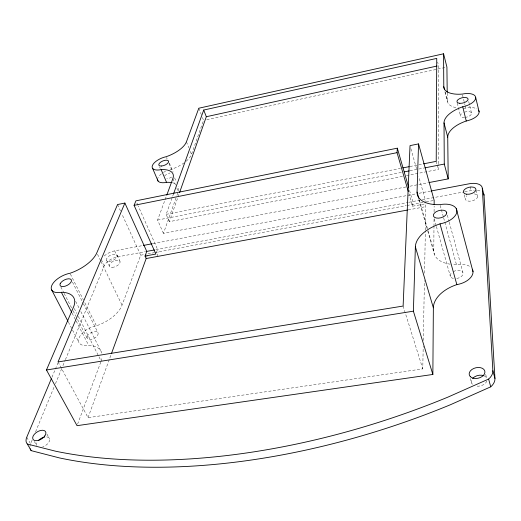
<?xml version="1.0" encoding="UTF-8"?>
<svg xmlns="http://www.w3.org/2000/svg" width="521" height="521" viewBox="0 0 521 521"><rect width="100%" height="100%" fill="white"/><g stroke="black" fill="none" stroke-linecap="round" stroke-linejoin="round"><path stroke-width="0.39" stroke-dasharray="2.6 1.95" d="M406.452 175.616L438.389 169.41L438.402 164.551M438.402 163.737L438.597 65.692L437.673 62.051M450.164 264.18A30.759 17.584 -13.9 0 1 433.791 250.829L433.973 227.241M433.98 226.427L434.032 219.107M434.091 211.786L434.13 206.095M425.045 203.118L425.123 199.217L418.78 176.691M58.033 361.952L88.056 417.653L422.778 368.888L423.202 346.172M423.306 340.493L424.426 280.467M424.563 273.16L425.351 230.979M425.364 230.171L425.8 206.642L425.025 203.9L412.567 206.218L408.972 193.799M412.567 206.218L412.736 201.536L408.939 188.387M157.016 256.534L158.664 251.858M402.459 176.391L169.305 221.666L179.302 193.324M156.372 252.711L157.557 249.377L138.221 205.984M405.931 186.974L163.444 233.388L176.684 196.085M176.951 195.323L178.032 192.275M186.179 161.217A22.696 10.003 -22.2 0 0 191.487 154.359L203.548 120.364L202.435 117.505M169.305 221.666L166.153 214.359L173.558 193.799M88.056 417.653L111.136 354.469M146.655 257.211L147.384 255.205M163.444 233.388L157.596 220.031L166.486 195.909M77.603 424.153L100.885 361.834M101.79 353.095A30.198 16.333 -28.6 0 0 88.694 345.397A15.285 8.108 -27.4 0 1 79.081 337.849A15.285 8.108 -27.4 0 1 96.424 325.788A28.114 14.51 -26.6 0 0 122.044 305.189L140.716 255.205L121.921 214.085M32.159 440.069L30.602 443.827L26.747 437.243M35.578 431.805L54.23 386.706M55.473 383.703L61.686 368.673M62.93 365.664L65.112 360.402M65.418 359.653L104.278 265.703A11.677 5.764 -25.2 0 1 117.492 256.886L145.496 251.636M51.937 377.308L55.089 369.812M55.402 369.063L57.922 363.072M206.72 119.674L446.119 67.268M166.153 214.359L400.369 168.387M409.929 166.512L422.674 164.011M157.596 220.031L401.952 172.327M409.936 170.771L424.309 167.964M409.923 186.212L428.269 182.702M104.22 255.98A11.716 5.724 -25.1 0 1 114.659 250.861L142.617 245.573M153.005 243.607L415.836 193.877M419.034 193.271L430.216 191.155M155.896 249.689L407.904 202.441M408.705 202.291L419.705 200.227M422.303 199.745L463.905 191.943M464.706 191.793L471.108 190.595A12.843 6.884 -13.8 0 1 474.344 190.224M140.716 255.205L146.284 254.17M147.873 253.87L154.04 252.718M154.809 252.574L406.224 205.619M407.025 205.469L422.993 202.487M426.191 201.894L433.374 200.552M408.203 209.911L425.8 206.642M470.346 378.52L471.661 383.13L472.488 384.329M34.321 441.456L36.626 445.416A7.327 4.168 -31.8 0 1 37.603 441.587M46.923 434.091L49.567 438.721M68.414 322.147L72.165 329.363M72.543 330.086L78.925 342.362M72.08 313.108L75.773 320.285M76.144 321.001L88.694 345.397M60.82 286.895L63.79 292.678M64.161 293.401L71.579 307.859M73.064 310.75L76.033 316.534M77.518 319.425L87.163 338.22M74.249 308.484L76.834 313.525M78.306 316.41L101.165 361.073A30.198 16.333 -28.6 0 0 102.142 356.859M75.669 301.399L79.361 308.647M80.833 311.551L101.126 351.434M72.452 282.076L83.054 303.072M83.419 303.795L98.033 332.75M70.335 273.987L83.38 299.888M84.832 302.766L96.424 325.788M101.38 259.679L104.278 265.703M97.505 254.281L100.664 260.826M101.009 261.555L122.044 305.189M106.597 260.298L109.488 266.342M114.659 250.861L117.492 256.886M117.114 255.134L119.96 261.19M117.557 204.538L120.572 211.148M136.906 203.04L137.889 205.248M159.608 166.85L160.24 168.342M172.874 178.579L175.59 185.046M176.795 187.918L178.306 191.513A23.94 11.071 -23.1 0 0 178.189 186.414M169.338 163.086L173.07 172.028M166.499 157.44L167.117 158.925M168.973 163.366L171.455 169.292A22.696 10.003 -22.2 0 0 183.861 163.021M174.6 177.837L176.398 182.129M186.427 141.816L188.81 147.717M190.295 151.409L191.487 154.359M198.814 108.218L201.321 114.646M403.117 306.048L422.778 368.888M419.262 199.836L427.852 229.969M428.067 230.738L433.791 250.829M418.786 199.569L427.559 230.308M427.78 231.083L434.475 254.593M410.906 148.726L416.807 169.696M434.201 218.657L436.175 225.697M436.39 226.479L450.385 276.553M440.225 205.424L443.43 217.094M443.638 217.876L456.435 264.577A16.633 9.853 -14.1 0 1 470.04 266.661M485.657 374.332L486.712 378.187A7.965 5.373 -12.8 0 0 484.563 376.058M447.344 215.095L449.043 221.373M449.258 222.161L462.889 272.385L462.948 274.45A6.623 3.927 -14.1 0 1 456.722 278.481M436.22 161.347L437.008 164.284M437.204 165.014L438.389 169.41M464.133 194.854L465.123 198.67M470.137 186.792L471.108 190.595M445.155 92.035L447.298 100.462A24.917 11.455 -14.4 0 0 456.181 107.704M444.921 91.735L447.461 101.706M476.155 190.198L477.698 196.332M457.301 103.119L460.434 115.649M462.485 94.861L464.979 105.001M465.168 105.776L465.741 108.114A13.396 6.337 -14.4 0 1 477.158 108.954M468.705 101.556L471.577 113.35M447.213 93.135L447.298 100.462M456.435 264.577A30.759 17.584 -13.9 0 1 453.231 264.492M453.452 278.488A6.623 3.927 -14.1 0 1 452.007 272.431M453.335 271.578A6.623 3.927 -14.1 0 1 462.889 272.385M486.855 380.994A7.965 5.373 -12.8 0 1 476.057 386.061M471.661 383.13A7.965 5.373 -12.8 0 1 472.3 378.917M46.714 436.872A7.327 4.168 -31.8 0 1 48.648 442.55L47.522 443.892A7.327 4.168 -31.8 0 1 42.722 446.855M474.403 193.91A6.421 3.439 -13.8 0 1 476.65 198.553A6.421 3.439 -13.8 0 1 467.48 200.937A6.421 3.439 -13.8 0 1 466.868 195.87M29.918 446.445A14.66 8.343 -31.8 0 1 30.348 444.498M477.392 190.341A12.843 6.884 -13.8 0 1 481.502 191.604M171.683 177.042A5.217 2.358 -22.5 0 1 166.766 178.723M164.675 176A5.217 2.358 -22.5 0 1 170.067 172.992M157.537 179.693A12.237 5.536 -22.5 0 1 162.865 172.809M163.503 172.412A12.237 5.536 -22.5 0 1 165.561 171.311M169.976 169.651A12.237 5.536 -22.5 0 1 171.455 169.292M172.379 182.734A23.94 11.071 -23.1 0 1 175.382 183.776M464.458 112.152A5.711 2.703 -14.4 0 1 471.518 113.011A5.711 2.703 -14.4 0 1 466.106 117.264M464.654 117.466A5.711 2.703 -14.4 0 1 460.492 116.007A5.711 2.703 -14.4 0 1 463.13 112.705M465.741 108.114A24.917 11.455 -14.4 0 1 463.162 108.244M87.228 336.384L87 337.367A6.089 3.23 -27.4 0 0 94.412 338.194A6.089 3.23 -27.4 0 0 96.971 331.786A6.089 3.23 -27.4 0 0 87.808 335.342L87.228 336.384M112.054 267.377A5.835 2.879 -25.2 0 0 120.156 261.926A5.835 2.879 -25.2 0 0 111.989 262.024A5.835 2.879 -25.2 0 0 112.054 267.377M109.163 261.321A5.861 2.859 -25.1 0 0 117.303 255.87A5.861 2.859 -25.1 0 0 109.123 255.993A5.861 2.859 -25.1 0 0 109.163 261.321"/><path stroke-width="0.78" d="M432.86 374.456L433.361 307.807L415.374 246.824A34.139 19.336 -14.5 0 1 440.017 223.867A17.226 9.391 -14.9 0 0 456.91 211.161A17.226 9.391 -14.9 0 0 440.017 204.642A31.82 16.711 -14.7 0 1 417.06 192.106L418.545 143.9L410.027 145.619L403.117 306.048L58.033 361.952L124.884 203.06L117.557 204.538L96.808 252.828A28.994 13.702 -25.9 0 1 69.97 273.271A15.78 7.672 -26.6 0 0 51.859 285.313A15.78 7.672 -26.6 0 0 61.374 292.301A31.201 15.487 -27.7 0 1 73.513 307.045L46.467 369.988L77.036 425.677L432.86 374.456L413.387 311.167L415.374 246.824M434.143 204.466L434.175 200.403L418.545 143.9M408.295 191.474L397.048 152.66L397.321 148.179L135.922 200.839L134.092 205.346L155.896 254.046L145.04 256.065L146.167 258.546L111.409 353.707M179.569 192.555L206.309 116.724L203.724 110.042L436.741 58.404L436.22 161.347L423.469 163.855M173.558 193.799L203.724 110.042M145.04 256.065L146.753 251.402L124.884 203.06M166.766 195.16L172.874 178.579A24.109 10.889 -23 0 0 161.152 169.631A12.322 5.444 -22.4 0 1 152.406 165.528A12.322 5.444 -22.4 0 1 166.192 156.697A22.852 9.834 -22.2 0 0 186.427 141.816L198.814 108.218L443.579 53.793L446.914 67.092L447.207 92.321M51.305 378.806L26.747 437.243A14.725 8.297 -31.6 0 0 27.352 444.055L31.24 450.658L59.361 457.9A434.67 217.491 -18.9 0 0 450.372 404.758L490.743 386.823A15.923 10.752 -12.8 0 0 494.95 378.441L484.016 195.16L482.303 188.244A12.895 6.845 -13.9 0 0 469.362 183.744L431.017 190.999M482.303 188.244L492.866 370.698A16.001 10.707 -12.9 0 1 488.62 379.067L448.047 397.067A436.292 216.091 -18.9 0 1 55.513 451.186L27.352 444.055M206.309 116.724L437.015 66.043M134.092 205.346L397.048 152.66M402.759 167.918L409.135 166.668M404.348 171.858L409.141 170.921M425.11 167.808L444.276 164.063L444.016 122.897A26.519 12.628 -14.3 0 1 462.739 106.792A13.494 6.239 -14.6 0 0 475.712 97.668A13.494 6.239 -14.6 0 0 462.29 94.08A25.106 11.273 -14.5 0 1 443.788 86.675L443.579 53.793M429.063 182.545L448.21 178.885L447.728 137.186L444.016 122.897M143.418 245.424L152.204 243.763M146.753 251.402L154.47 249.956M146.167 258.546L407.402 210.061M46.467 369.988L413.387 311.167M51.527 289.65L68.043 321.424M61.374 292.301L71.716 312.392M152.627 168.4L158.045 181.047M161.152 169.631L166.551 182.357A23.94 11.071 -23.1 0 1 171.806 182.624M397.321 148.179L408.718 187.619M417.06 192.106L418.819 198.286M440.017 223.867L456.845 284.616A32.927 20.247 -13.7 0 0 433.361 307.807M488.62 379.067L490.743 386.823M492.866 370.698L494.95 378.441M456.272 208.667L473.009 271.728M444.276 164.063L448.21 178.885M443.788 86.675L444.569 89.742M462.739 106.792L466.256 121.009A26.31 12.823 -14.1 0 0 447.728 137.186M475.712 97.603L479.105 111.794M472.345 269.233A16.633 9.853 -14.1 0 1 456.845 284.616M472.651 378.467A7.965 5.373 -12.8 0 1 484.042 375.81M38.73 440.258A7.327 4.168 -31.8 0 1 44.617 437.028M31.24 450.658A14.66 8.343 -31.8 0 1 30.14 448.776M483.475 193.441A12.843 6.884 -13.8 0 1 484.016 195.16M166.551 182.357A12.237 5.536 -22.5 0 1 157.537 179.693M478.558 110.224A13.396 6.337 -14.4 0 1 466.256 121.009M446.725 212.907L446.51 213.942A6.858 3.738 -14.9 0 1 436.214 217.999A6.858 3.738 -14.9 0 1 436.155 211.734A6.858 3.738 -14.9 0 1 446.49 211.956L446.725 212.907M60.215 283.685L59.948 284.629A6.285 3.054 -26.6 0 0 67.463 285.228A6.285 3.054 -26.6 0 0 70.309 279.015A6.285 3.054 -26.6 0 0 60.846 282.669L60.215 283.685M44.839 435.921L43.705 437.256A7.359 4.148 -31.6 0 1 32.934 439.183A7.359 4.148 -31.6 0 1 40.241 430.567A7.359 4.148 -31.6 0 1 44.839 435.921M470.3 376.637L469.473 375.439A7.997 5.353 -12.9 0 1 478.252 367.474A7.997 5.353 -12.9 0 1 483.605 375.192A7.997 5.353 -12.9 0 1 470.3 376.637M466.647 194.229A6.447 3.419 -13.9 0 0 475.96 189.436A6.447 3.419 -13.9 0 0 466.354 188.231A6.447 3.419 -13.9 0 0 466.647 194.229M459.822 103.321A5.757 2.664 -14.6 0 0 468.132 99.198A5.757 2.664 -14.6 0 0 459.613 98.638A5.757 2.664 -14.6 0 0 459.822 103.321M161.432 166.036A5.256 2.318 -22.4 0 0 168.628 161.412A5.256 2.318 -22.4 0 0 161.028 161.894A5.256 2.318 -22.4 0 0 161.432 166.036"/></g></svg>
